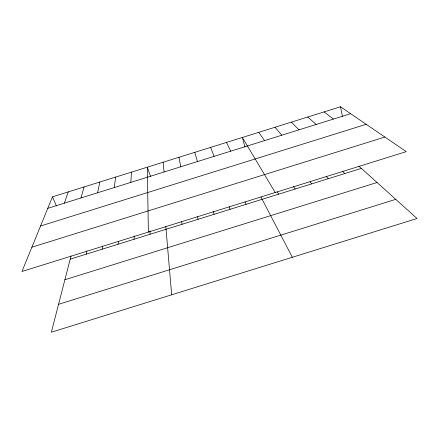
<?xml version="1.0" encoding="UTF-8"?>
<svg xmlns="http://www.w3.org/2000/svg" width="439" height="439" viewBox="0 0 439 439"><rect width="100%" height="100%" fill="white"/><g stroke="black" fill="none" stroke-linecap="round" stroke-linejoin="round"><path stroke-width="0.66" d="M134.076 239.25L134.202 235.946M130.833 182.377L131.48 172.126M118.096 244.232L118.354 241.538M114.206 187.574L115.666 177.071M102.128 249.209L102.622 245.955M86.159 254.192L86.84 250.878M97.59 192.77L99.862 182.009M71.025 255.953L51.358 332.213L417.05 218.496L358.915 166.189M80.974 197.962L84.063 186.948M64.368 203.147L68.264 191.887M52.477 196.826L21.95 271.489L406.284 151.647L340.494 106.787L52.477 196.826L56.461 206.006M47.769 208.338L350.629 113.696M40.547 226.003L366.186 124.303M31.877 247.206L384.871 137.045M70.202 259.164L361.363 168.384M64.89 279.753L377.046 182.498M58.552 304.309L395.764 199.344M324.119 111.907L333.404 119.079M307.75 117.021L316.19 124.456M342.436 171.177L344.807 173.548M291.386 122.135L298.981 129.834M326.084 176.275L328.257 178.706M275.033 127.25L281.783 135.207M310.049 181.768L311.717 183.864M258.681 132.358L264.591 140.584M293.307 186.334L295.184 189.022M277.245 191.854L278.655 194.175M275.204 192.518L242.339 137.467L245.011 147.087M260.898 196.946L292.347 257.276M226.486 142.428L230.733 151.164M245.033 201.896L246.103 204.322M210.638 147.383L214.062 156.372M229.18 206.84L230.08 209.315M150.632 176.582L147.301 167.182L148.382 232.066M213.151 211.148L214.067 214.309M194.79 152.333L197.402 161.574M197.49 216.718L198.055 219.302M340.494 106.787L342.486 116.631M178.953 157.283L180.753 166.782M181.653 221.657L182.053 224.291M163.121 162.232L164.104 171.984M165.821 226.595L171.671 294.799M149.984 230.843L150.061 234.267"/></g></svg>
